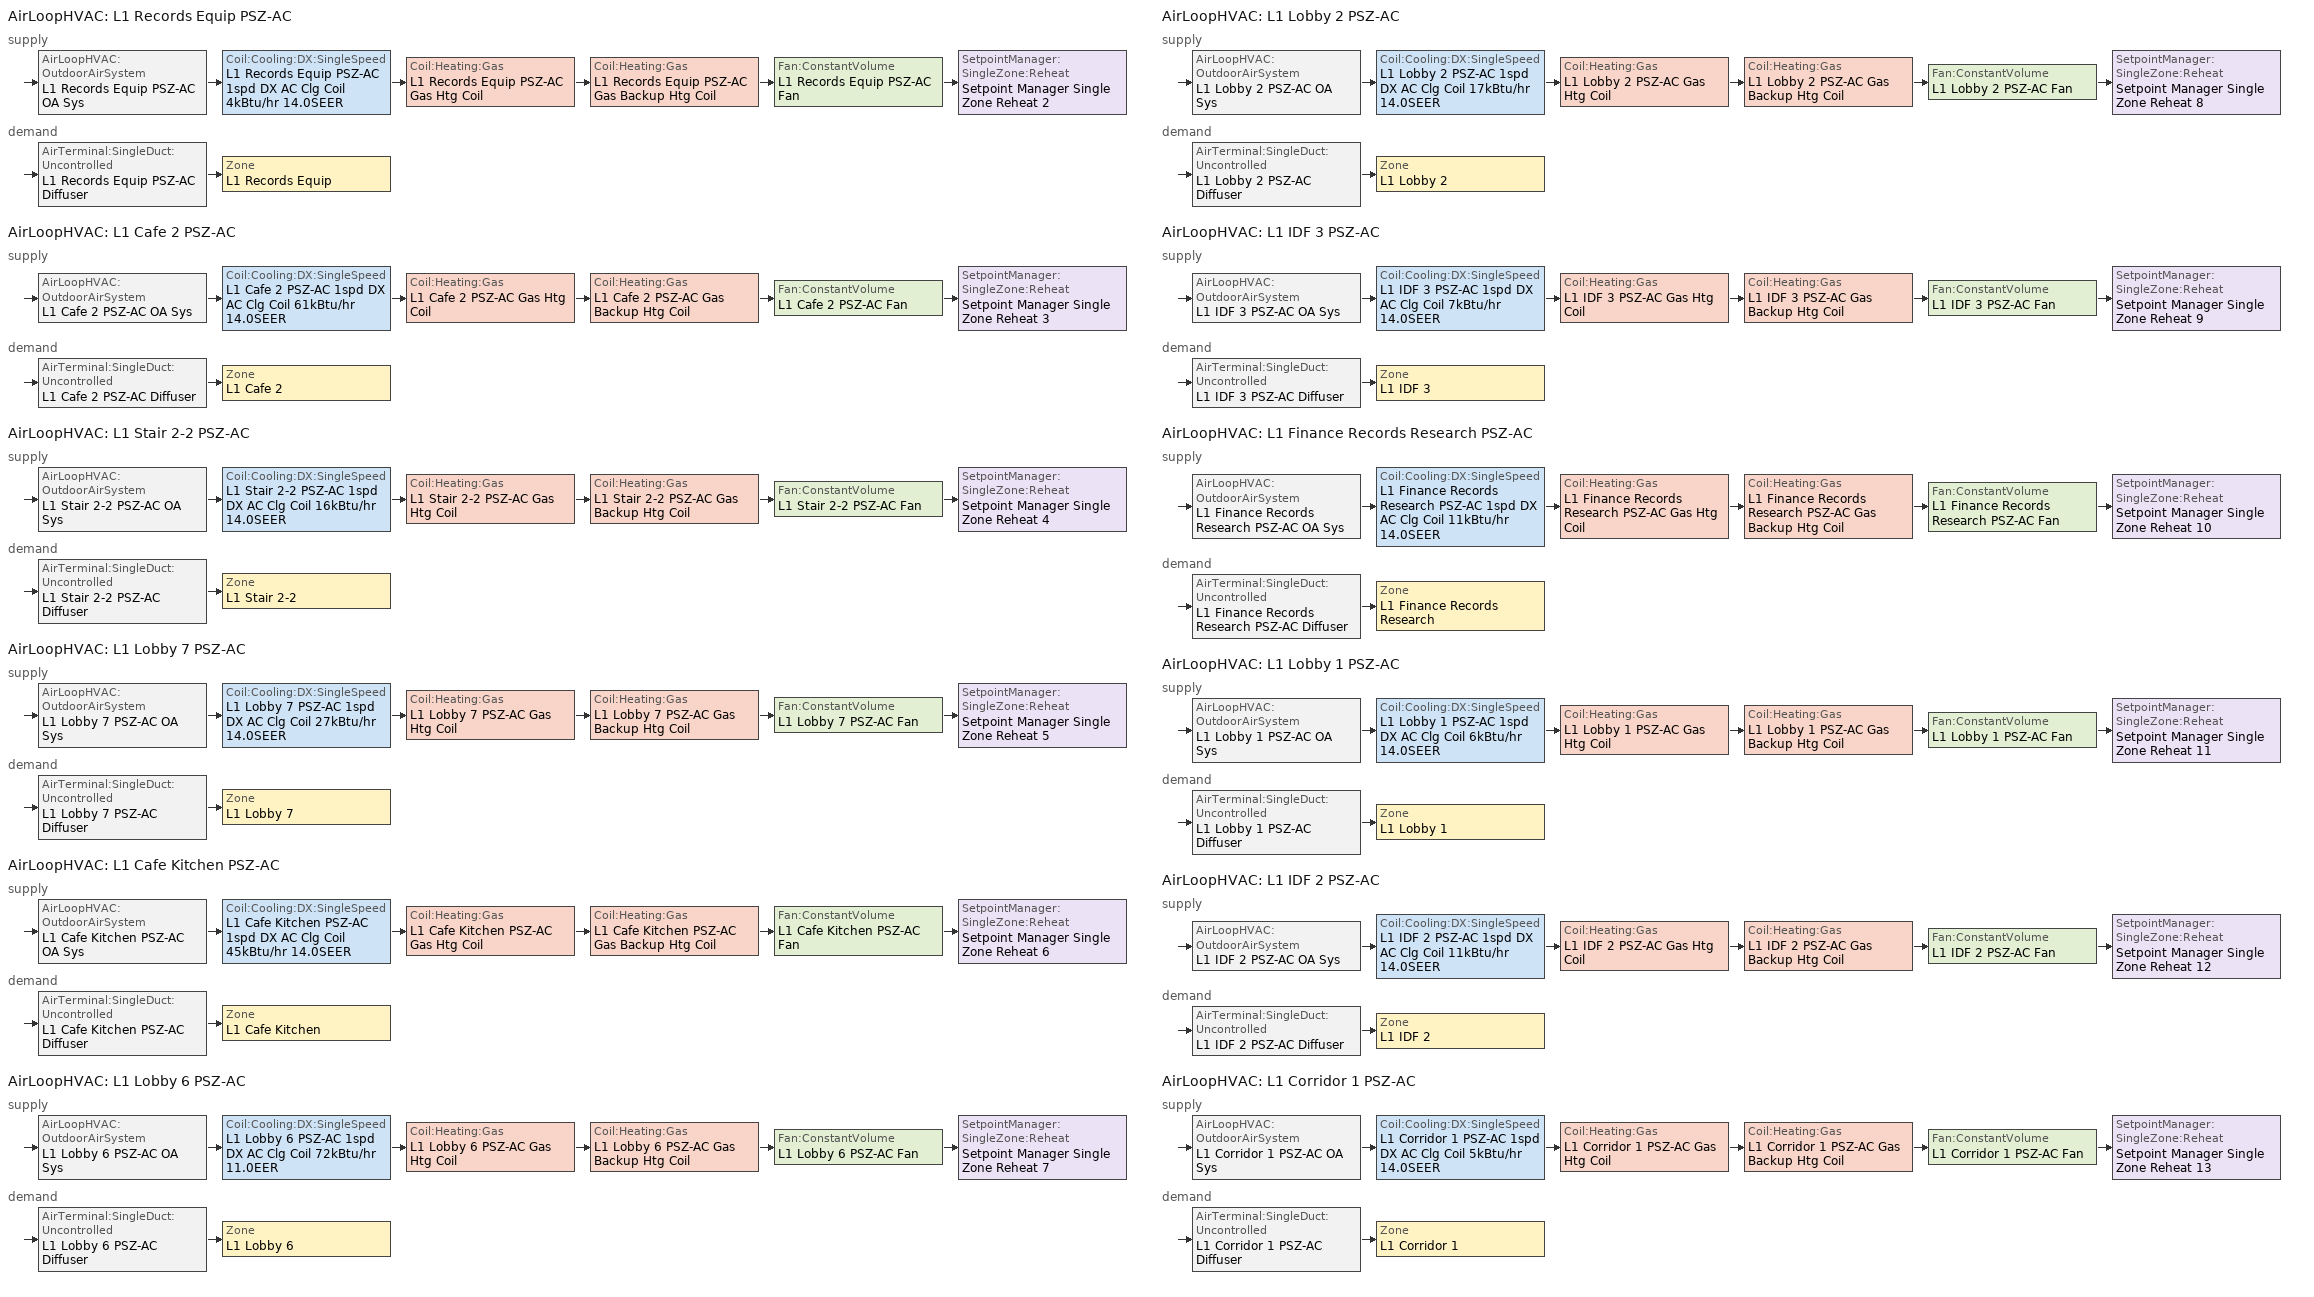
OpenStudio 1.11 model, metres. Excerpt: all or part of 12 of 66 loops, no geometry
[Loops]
AirLoopHVAC 'L1 Records Equip PSZ-AC'
 supply: AirLoopHVAC:OutdoorAirSystem 'L1 Records Equip PSZ-AC OA Sys' > Coil:Cooling:DX:SingleSpeed 'L1 Records Equip PSZ-AC 1spd DX AC Clg Coil 4kBtu/hr 14.0SEER' > Coil:Heating:Gas 'L1 Records Equip PSZ-AC Gas Htg Coil' > Coil:Heating:Gas 'L1 Records Equip PSZ-AC Gas Backup Htg Coil' > Fan:ConstantVolume 'L1 Records Equip PSZ-AC Fan' > SetpointManager:SingleZone:Reheat 'Setpoint Manager Single Zone Reheat 2'
 demand: AirTerminal:SingleDuct:Uncontrolled 'L1 Records Equip PSZ-AC Diffuser' > Zone 'L1 Records Equip'
AirLoopHVAC 'L1 Cafe 2 PSZ-AC'
 supply: AirLoopHVAC:OutdoorAirSystem 'L1 Cafe 2 PSZ-AC OA Sys' > Coil:Cooling:DX:SingleSpeed 'L1 Cafe 2 PSZ-AC 1spd DX AC Clg Coil 61kBtu/hr 14.0SEER' > Coil:Heating:Gas 'L1 Cafe 2 PSZ-AC Gas Htg Coil' > Coil:Heating:Gas 'L1 Cafe 2 PSZ-AC Gas Backup Htg Coil' > Fan:ConstantVolume 'L1 Cafe 2 PSZ-AC Fan' > SetpointManager:SingleZone:Reheat 'Setpoint Manager Single Zone Reheat 3'
 demand: AirTerminal:SingleDuct:Uncontrolled 'L1 Cafe 2 PSZ-AC Diffuser' > Zone 'L1 Cafe 2'
AirLoopHVAC 'L1 Stair 2-2 PSZ-AC'
 supply: AirLoopHVAC:OutdoorAirSystem 'L1 Stair 2-2 PSZ-AC OA Sys' > Coil:Cooling:DX:SingleSpeed 'L1 Stair 2-2 PSZ-AC 1spd DX AC Clg Coil 16kBtu/hr 14.0SEER' > Coil:Heating:Gas 'L1 Stair 2-2 PSZ-AC Gas Htg Coil' > Coil:Heating:Gas 'L1 Stair 2-2 PSZ-AC Gas Backup Htg Coil' > Fan:ConstantVolume 'L1 Stair 2-2 PSZ-AC Fan' > SetpointManager:SingleZone:Reheat 'Setpoint Manager Single Zone Reheat 4'
 demand: AirTerminal:SingleDuct:Uncontrolled 'L1 Stair 2-2 PSZ-AC Diffuser' > Zone 'L1 Stair 2-2'
AirLoopHVAC 'L1 Lobby 7 PSZ-AC'
 supply: AirLoopHVAC:OutdoorAirSystem 'L1 Lobby 7 PSZ-AC OA Sys' > Coil:Cooling:DX:SingleSpeed 'L1 Lobby 7 PSZ-AC 1spd DX AC Clg Coil 27kBtu/hr 14.0SEER' > Coil:Heating:Gas 'L1 Lobby 7 PSZ-AC Gas Htg Coil' > Coil:Heating:Gas 'L1 Lobby 7 PSZ-AC Gas Backup Htg Coil' > Fan:ConstantVolume 'L1 Lobby 7 PSZ-AC Fan' > SetpointManager:SingleZone:Reheat 'Setpoint Manager Single Zone Reheat 5'
 demand: AirTerminal:SingleDuct:Uncontrolled 'L1 Lobby 7 PSZ-AC Diffuser' > Zone 'L1 Lobby 7'
AirLoopHVAC 'L1 Cafe Kitchen PSZ-AC'
 supply: AirLoopHVAC:OutdoorAirSystem 'L1 Cafe Kitchen PSZ-AC OA Sys' > Coil:Cooling:DX:SingleSpeed 'L1 Cafe Kitchen PSZ-AC 1spd DX AC Clg Coil 45kBtu/hr 14.0SEER' > Coil:Heating:Gas 'L1 Cafe Kitchen PSZ-AC Gas Htg Coil' > Coil:Heating:Gas 'L1 Cafe Kitchen PSZ-AC Gas Backup Htg Coil' > Fan:ConstantVolume 'L1 Cafe Kitchen PSZ-AC Fan' > SetpointManager:SingleZone:Reheat 'Setpoint Manager Single Zone Reheat 6'
 demand: AirTerminal:SingleDuct:Uncontrolled 'L1 Cafe Kitchen PSZ-AC Diffuser' > Zone 'L1 Cafe Kitchen'
AirLoopHVAC 'L1 Lobby 6 PSZ-AC'
 supply: AirLoopHVAC:OutdoorAirSystem 'L1 Lobby 6 PSZ-AC OA Sys' > Coil:Cooling:DX:SingleSpeed 'L1 Lobby 6 PSZ-AC 1spd DX AC Clg Coil 72kBtu/hr 11.0EER' > Coil:Heating:Gas 'L1 Lobby 6 PSZ-AC Gas Htg Coil' > Coil:Heating:Gas 'L1 Lobby 6 PSZ-AC Gas Backup Htg Coil' > Fan:ConstantVolume 'L1 Lobby 6 PSZ-AC Fan' > SetpointManager:SingleZone:Reheat 'Setpoint Manager Single Zone Reheat 7'
 demand: AirTerminal:SingleDuct:Uncontrolled 'L1 Lobby 6 PSZ-AC Diffuser' > Zone 'L1 Lobby 6'
AirLoopHVAC 'L1 Lobby 2 PSZ-AC'
 supply: AirLoopHVAC:OutdoorAirSystem 'L1 Lobby 2 PSZ-AC OA Sys' > Coil:Cooling:DX:SingleSpeed 'L1 Lobby 2 PSZ-AC 1spd DX AC Clg Coil 17kBtu/hr 14.0SEER' > Coil:Heating:Gas 'L1 Lobby 2 PSZ-AC Gas Htg Coil' > Coil:Heating:Gas 'L1 Lobby 2 PSZ-AC Gas Backup Htg Coil' > Fan:ConstantVolume 'L1 Lobby 2 PSZ-AC Fan' > SetpointManager:SingleZone:Reheat 'Setpoint Manager Single Zone Reheat 8'
 demand: AirTerminal:SingleDuct:Uncontrolled 'L1 Lobby 2 PSZ-AC Diffuser' > Zone 'L1 Lobby 2'
AirLoopHVAC 'L1 IDF 3 PSZ-AC'
 supply: AirLoopHVAC:OutdoorAirSystem 'L1 IDF 3 PSZ-AC OA Sys' > Coil:Cooling:DX:SingleSpeed 'L1 IDF 3 PSZ-AC 1spd DX AC Clg Coil 7kBtu/hr 14.0SEER' > Coil:Heating:Gas 'L1 IDF 3 PSZ-AC Gas Htg Coil' > Coil:Heating:Gas 'L1 IDF 3 PSZ-AC Gas Backup Htg Coil' > Fan:ConstantVolume 'L1 IDF 3 PSZ-AC Fan' > SetpointManager:SingleZone:Reheat 'Setpoint Manager Single Zone Reheat 9'
 demand: AirTerminal:SingleDuct:Uncontrolled 'L1 IDF 3 PSZ-AC Diffuser' > Zone 'L1 IDF 3'
AirLoopHVAC 'L1 Finance Records Research PSZ-AC'
 supply: AirLoopHVAC:OutdoorAirSystem 'L1 Finance Records Research PSZ-AC OA Sys' > Coil:Cooling:DX:SingleSpeed 'L1 Finance Records Research PSZ-AC 1spd DX AC Clg Coil 11kBtu/hr 14.0SEER' > Coil:Heating:Gas 'L1 Finance Records Research PSZ-AC Gas Htg Coil' > Coil:Heating:Gas 'L1 Finance Records Research PSZ-AC Gas Backup Htg Coil' > Fan:ConstantVolume 'L1 Finance Records Research PSZ-AC Fan' > SetpointManager:SingleZone:Reheat 'Setpoint Manager Single Zone Reheat 10'
 demand: AirTerminal:SingleDuct:Uncontrolled 'L1 Finance Records Research PSZ-AC Diffuser' > Zone 'L1 Finance Records Research'
AirLoopHVAC 'L1 Lobby 1 PSZ-AC'
 supply: AirLoopHVAC:OutdoorAirSystem 'L1 Lobby 1 PSZ-AC OA Sys' > Coil:Cooling:DX:SingleSpeed 'L1 Lobby 1 PSZ-AC 1spd DX AC Clg Coil 6kBtu/hr 14.0SEER' > Coil:Heating:Gas 'L1 Lobby 1 PSZ-AC Gas Htg Coil' > Coil:Heating:Gas 'L1 Lobby 1 PSZ-AC Gas Backup Htg Coil' > Fan:ConstantVolume 'L1 Lobby 1 PSZ-AC Fan' > SetpointManager:SingleZone:Reheat 'Setpoint Manager Single Zone Reheat 11'
 demand: AirTerminal:SingleDuct:Uncontrolled 'L1 Lobby 1 PSZ-AC Diffuser' > Zone 'L1 Lobby 1'
AirLoopHVAC 'L1 IDF 2 PSZ-AC'
 supply: AirLoopHVAC:OutdoorAirSystem 'L1 IDF 2 PSZ-AC OA Sys' > Coil:Cooling:DX:SingleSpeed 'L1 IDF 2 PSZ-AC 1spd DX AC Clg Coil 11kBtu/hr 14.0SEER' > Coil:Heating:Gas 'L1 IDF 2 PSZ-AC Gas Htg Coil' > Coil:Heating:Gas 'L1 IDF 2 PSZ-AC Gas Backup Htg Coil' > Fan:ConstantVolume 'L1 IDF 2 PSZ-AC Fan' > SetpointManager:SingleZone:Reheat 'Setpoint Manager Single Zone Reheat 12'
 demand: AirTerminal:SingleDuct:Uncontrolled 'L1 IDF 2 PSZ-AC Diffuser' > Zone 'L1 IDF 2'
AirLoopHVAC 'L1 Corridor 1 PSZ-AC'
 supply: AirLoopHVAC:OutdoorAirSystem 'L1 Corridor 1 PSZ-AC OA Sys' > Coil:Cooling:DX:SingleSpeed 'L1 Corridor 1 PSZ-AC 1spd DX AC Clg Coil 5kBtu/hr 14.0SEER' > Coil:Heating:Gas 'L1 Corridor 1 PSZ-AC Gas Htg Coil' > Coil:Heating:Gas 'L1 Corridor 1 PSZ-AC Gas Backup Htg Coil' > Fan:ConstantVolume 'L1 Corridor 1 PSZ-AC Fan' > SetpointManager:SingleZone:Reheat 'Setpoint Manager Single Zone Reheat 13'
 demand: AirTerminal:SingleDuct:Uncontrolled 'L1 Corridor 1 PSZ-AC Diffuser' > Zone 'L1 Corridor 1'
[Sizing:Zone] Zone Cooling Design Supply Air Temperature Input Method=SupplyAirTemperature; Zone Cooling Design Supply Air Temperature {C}=12.8; Zone Cooling Design Supply Air Temperature Difference {deltaC}=11.11; Zone Heating Design Supply Air Temperature Input Method=SupplyAirTemperature; Zone Heating Design Supply Air Temperature {C}=40; Zone Heating Design Supply Air Temperature Difference {deltaC}=11.11; Zone Cooling Design Supply Air Humidity Ratio {kg-H2O/kg-air}=0.0085; Zone Heating Design Supply Air Humidity Ratio {kg-H2O/kg-air}=0.008; Cooling Design Air Flow Method=DesignDay; Heating Design Air Flow Method=DesignDay; Account for Dedicated Outdoor Air System=No; Dedicated Outdoor Air System Control Strategy=NeutralSupplyAir; Dedicated Outdoor Air Low Setpoint Temperature for Design {C}=Autosize; Dedicated Outdoor Air High Setpoint Temperature for Design {C}=Autosize
L1 Finance Records Research; L1 Lobby 1; L1 IDF 2; L1 Cafe Kitchen; L1 Lobby 6; L1 Cafe 2; L1 Lobby 2; L1 IDF 3; L1 Records Equip; L1 Corridor 1; L1 Stair 2-2; L1 Lobby 7
[Zone equipment]
L1 Finance Records Research: L1 Finance Records Research PSZ-AC Diffuser
L1 Lobby 1: L1 Lobby 1 PSZ-AC Diffuser
L1 IDF 2: L1 IDF 2 PSZ-AC Diffuser
L1 Cafe Kitchen: L1 Cafe Kitchen PSZ-AC Diffuser
L1 Lobby 6: L1 Lobby 6 PSZ-AC Diffuser
L1 Cafe 2: L1 Cafe 2 PSZ-AC Diffuser
L1 Lobby 2: L1 Lobby 2 PSZ-AC Diffuser
L1 IDF 3: L1 IDF 3 PSZ-AC Diffuser
L1 Records Equip: L1 Records Equip PSZ-AC Diffuser
L1 Corridor 1: L1 Corridor 1 PSZ-AC Diffuser
L1 Stair 2-2: L1 Stair 2-2 PSZ-AC Diffuser
L1 Lobby 7: L1 Lobby 7 PSZ-AC Diffuser
[AirLoopHVAC] Design Supply Air Flow Rate {m3/s}=AutoSize
Name | Availability Schedule | Availability Manager
L1 Records Equip PSZ-AC | Always On Discrete | Availability Manager Night Cycle 4
L1 Cafe 2 PSZ-AC | L1 Cafe 2 PSZ-AC Occ Sch | Availability Manager Night Cycle 5
L1 Stair 2-2 PSZ-AC | L1 Stair 2-2 PSZ-AC Occ Sch | Availability Manager Night Cycle 6
L1 Lobby 7 PSZ-AC | L1 Lobby 7 PSZ-AC Occ Sch | Availability Manager Night Cycle 7
L1 Cafe Kitchen PSZ-AC | L1 Cafe Kitchen PSZ-AC Occ Sch | Availability Manager Night Cycle 8
L1 Lobby 6 PSZ-AC | L1 Lobby 6 PSZ-AC Occ Sch | Availability Manager Night Cycle 9
L1 Lobby 2 PSZ-AC | L1 Lobby 2 PSZ-AC Occ Sch | Availability Manager Night Cycle 10
L1 IDF 3 PSZ-AC | Always On Discrete | Availability Manager Night Cycle 11
L1 Finance Records Research PSZ-AC | Always On Discrete | Availability Manager Night Cycle 12
L1 Lobby 1 PSZ-AC | Always On Discrete | Availability Manager Night Cycle 13
L1 IDF 2 PSZ-AC | Always On Discrete | Availability Manager Night Cycle 14
L1 Corridor 1 PSZ-AC | Always On Discrete | Availability Manager Night Cycle 15
[Sizing:System] Type of Load to Size On=Sensible; Design Outdoor Air Flow Rate {m3/s}=Autosize; Minimum System Air Flow Ratio=1; Preheat Design Temperature {C}=7; Preheat Design Humidity Ratio {kg-H2O/kg-Air}=0.008; Precool Design Temperature {C}=12.8; Precool Design Humidity Ratio {kg-H2O/kg-Air}=0.008; Central Cooling Design Supply Air Temperature {C}=12.8; Central Heating Design Supply Air Temperature {C}=40; Sizing Option=Coincident; 100% Outdoor Air in Cooling=No; 100% Outdoor Air in Heating=No; Central Cooling Design Supply Air Humidity Ratio {kg-H2O/kg-Air}=0.0085; Central Heating Design Supply Air Humidity Ratio {kg-H2O/kg-Air}=0.008; Cooling Design Air Flow Method=DesignDay; Cooling Design Air Flow Rate {m3/s}=0; Heating Design Air Flow Method=DesignDay; Heating Design Air Flow Rate {m3/s}=0; System Outdoor Air Method=ZoneSum; Zone Maximum Outdoor Air Fraction=1; Cooling Supply Air Flow Rate Per Floor Area {m3/s-m2}=0.00996765; Cooling Fraction of Autosized Cooling Supply Air Flow Rate=1; Cooling Supply Air Flow Rate Per Unit Cooling Capacity {m3/s-W}=3.94755e-05; Heating Supply Air Flow Rate Per Floor Area {m3/s-m2}=0.00996765; Heating Fraction of Autosized Heating Supply Air Flow Rate=1; Heating Fraction of Autosized Cooling Supply Air Flow Rate=1; Heating Supply Air Flow Rate Per Unit Heating Capacity {m3/s-W}=3.15882e-05; Cooling Design Capacity Method=CoolingDesignCapacity; Cooling Design Capacity {W}=autosize; Cooling Design Capacity Per Floor Area {W/m2}=234.7; Fraction of Autosized Cooling Design Capacity=1; Heating Design Capacity Method=HeatingDesignCapacity; Heating Design Capacity {W}=autosize; Heating Design Capacity Per Floor Area {W/m2}=157; Fraction of Autosized Heating Design Capacity=1; Central Cooling Capacity Control Method=OnOff
L1 Records Equip PSZ-AC; L1 Cafe 2 PSZ-AC; L1 Stair 2-2 PSZ-AC; L1 Lobby 7 PSZ-AC; L1 Cafe Kitchen PSZ-AC; L1 Lobby 6 PSZ-AC; L1 Lobby 2 PSZ-AC; L1 IDF 3 PSZ-AC; L1 Finance Records Research PSZ-AC; L1 Lobby 1 PSZ-AC; L1 IDF 2 PSZ-AC; L1 Corridor 1 PSZ-AC
[Controller:OutdoorAir] Minimum Outdoor Air Flow Rate {m3/s}=Autosize; Maximum Outdoor Air Flow Rate {m3/s}=Autosize; Economizer Control Type=NoEconomizer; Economizer Control Action Type=ModulateFlow; Economizer Maximum Limit Dry-Bulb Temperature {C}=23.8889; Economizer Maximum Limit Enthalpy {J/kg}=64000; Economizer Minimum Limit Dry-Bulb Temperature {C}=-100; Lockout Type=NoLockout; Minimum Limit Type=FixedMinimum; Minimum Outdoor Air Schedule=Always On Discrete; High Humidity Control=No; Heat Recovery Bypass Control Type=BypassWhenOAFlowGreaterThanMinimum
Name | Controller Mechanical Ventilation
L1 Records Equip PSZ-AC OA Sys Controller | Controller Mechanical Ventilation 2
L1 Cafe 2 PSZ-AC OA Sys Controller | Controller Mechanical Ventilation 3
L1 Stair 2-2 PSZ-AC OA Sys Controller | Controller Mechanical Ventilation 4
L1 Lobby 7 PSZ-AC OA Sys Controller | Controller Mechanical Ventilation 5
L1 Cafe Kitchen PSZ-AC OA Sys Controller | Controller Mechanical Ventilation 6
L1 Lobby 6 PSZ-AC OA Sys Controller | Controller Mechanical Ventilation 7
L1 Lobby 2 PSZ-AC OA Sys Controller | Controller Mechanical Ventilation 8
L1 IDF 3 PSZ-AC OA Sys Controller | Controller Mechanical Ventilation 9
L1 Finance Records Research PSZ-AC OA Sys Controller | Controller Mechanical Ventilation 10
L1 Lobby 1 PSZ-AC OA Sys Controller | Controller Mechanical Ventilation 11
L1 IDF 2 PSZ-AC OA Sys Controller | Controller Mechanical Ventilation 12
L1 Corridor 1 PSZ-AC OA Sys Controller | Controller Mechanical Ventilation 13
[Controller:MechanicalVentilation] Availability Schedule=Always On Discrete; System Outdoor Air Method=ZoneSum
Controller Mechanical Ventilation 2; Controller Mechanical Ventilation 3; Controller Mechanical Ventilation 4; Controller Mechanical Ventilation 5; Controller Mechanical Ventilation 6; Controller Mechanical Ventilation 7; Controller Mechanical Ventilation 8; Controller Mechanical Ventilation 9; Controller Mechanical Ventilation 10; Controller Mechanical Ventilation 11; Controller Mechanical Ventilation 12; Controller Mechanical Ventilation 13
[AirLoopHVAC:OutdoorAirSystem]
Name | Controller
L1 Records Equip PSZ-AC OA Sys | L1 Records Equip PSZ-AC OA Sys Controller
L1 Cafe 2 PSZ-AC OA Sys | L1 Cafe 2 PSZ-AC OA Sys Controller
L1 Stair 2-2 PSZ-AC OA Sys | L1 Stair 2-2 PSZ-AC OA Sys Controller
L1 Lobby 7 PSZ-AC OA Sys | L1 Lobby 7 PSZ-AC OA Sys Controller
L1 Cafe Kitchen PSZ-AC OA Sys | L1 Cafe Kitchen PSZ-AC OA Sys Controller
L1 Lobby 6 PSZ-AC OA Sys | L1 Lobby 6 PSZ-AC OA Sys Controller
L1 Lobby 2 PSZ-AC OA Sys | L1 Lobby 2 PSZ-AC OA Sys Controller
L1 IDF 3 PSZ-AC OA Sys | L1 IDF 3 PSZ-AC OA Sys Controller
L1 Finance Records Research PSZ-AC OA Sys | L1 Finance Records Research PSZ-AC OA Sys Controller
L1 Lobby 1 PSZ-AC OA Sys | L1 Lobby 1 PSZ-AC OA Sys Controller
L1 IDF 2 PSZ-AC OA Sys | L1 IDF 2 PSZ-AC OA Sys Controller
L1 Corridor 1 PSZ-AC OA Sys | L1 Corridor 1 PSZ-AC OA Sys Controller
[AvailabilityManager:NightCycle] Control Type=CycleOnAny; Thermostat Tolerance {deltaC}=1; Cycling Run Time {s}=3600
Availability Manager Night Cycle 4; Availability Manager Night Cycle 5; Availability Manager Night Cycle 6; Availability Manager Night Cycle 7; Availability Manager Night Cycle 8; Availability Manager Night Cycle 9; Availability Manager Night Cycle 10; Availability Manager Night Cycle 11; Availability Manager Night Cycle 12; Availability Manager Night Cycle 13; Availability Manager Night Cycle 14; Availability Manager Night Cycle 15
[SetpointManager:SingleZone:Reheat] Minimum Supply Air Temperature {C}=10; Maximum Supply Air Temperature {C}=50
Name | Control Zone
Setpoint Manager Single Zone Reheat 2 | L1 Records Equip
Setpoint Manager Single Zone Reheat 3 | L1 Cafe 2
Setpoint Manager Single Zone Reheat 4 | L1 Stair 2-2
Setpoint Manager Single Zone Reheat 5 | L1 Lobby 7
Setpoint Manager Single Zone Reheat 6 | L1 Cafe Kitchen
Setpoint Manager Single Zone Reheat 7 | L1 Lobby 6
Setpoint Manager Single Zone Reheat 8 | L1 Lobby 2
Setpoint Manager Single Zone Reheat 9 | L1 IDF 3
Setpoint Manager Single Zone Reheat 10 | L1 Finance Records Research
Setpoint Manager Single Zone Reheat 11 | L1 Lobby 1
Setpoint Manager Single Zone Reheat 12 | L1 IDF 2
Setpoint Manager Single Zone Reheat 13 | L1 Corridor 1
[Fan:ConstantVolume] Availability Schedule=Always On Discrete; Pressure Rise {Pa}=891.506; Maximum Flow Rate {m3/s}=AutoSize
Name | Fan Efficiency | Motor Efficiency
L1 Records Equip PSZ-AC Fan; L1 Stair 2-2 PSZ-AC Fan; L1 Lobby 7 PSZ-AC Fan; L1 Lobby 2 PSZ-AC Fan; L1 IDF 3 PSZ-AC Fan; L1 Finance Records Research PSZ-AC Fan; L1 Lobby 1 PSZ-AC Fan; L1 IDF 2 PSZ-AC Fan; L1 Corridor 1 PSZ-AC Fan | 0.42 | 0.7
L1 Cafe 2 PSZ-AC Fan; L1 Cafe Kitchen PSZ-AC Fan; L1 Lobby 6 PSZ-AC Fan | 0.519 | 0.865
[Coil:Heating:Gas] Availability Schedule=Always On Discrete; Gas Burner Efficiency=0.8; Nominal Capacity {W}=AutoSize; Parasitic Electric Load {W}=0; Parasitic Gas Load {W}=0
L1 Records Equip PSZ-AC Gas Htg Coil; L1 Records Equip PSZ-AC Gas Backup Htg Coil; L1 Cafe 2 PSZ-AC Gas Htg Coil; L1 Cafe 2 PSZ-AC Gas Backup Htg Coil; L1 Stair 2-2 PSZ-AC Gas Htg Coil; L1 Stair 2-2 PSZ-AC Gas Backup Htg Coil; L1 Lobby 7 PSZ-AC Gas Htg Coil; L1 Lobby 7 PSZ-AC Gas Backup Htg Coil; L1 Cafe Kitchen PSZ-AC Gas Htg Coil; L1 Cafe Kitchen PSZ-AC Gas Backup Htg Coil; L1 Lobby 6 PSZ-AC Gas Htg Coil; L1 Lobby 6 PSZ-AC Gas Backup Htg Coil; L1 Lobby 2 PSZ-AC Gas Htg Coil; L1 Lobby 2 PSZ-AC Gas Backup Htg Coil; L1 IDF 3 PSZ-AC Gas Htg Coil; L1 IDF 3 PSZ-AC Gas Backup Htg Coil; L1 Finance Records Research PSZ-AC Gas Htg Coil; L1 Finance Records Research PSZ-AC Gas Backup Htg Coil; L1 Lobby 1 PSZ-AC Gas Htg Coil; L1 Lobby 1 PSZ-AC Gas Backup Htg Coil; L1 IDF 2 PSZ-AC Gas Htg Coil; L1 IDF 2 PSZ-AC Gas Backup Htg Coil; L1 Corridor 1 PSZ-AC Gas Htg Coil; L1 Corridor 1 PSZ-AC Gas Backup Htg Coil
[Coil:Cooling:DX:SingleSpeed] Availability Schedule=Always On Discrete; Rated Total Cooling Capacity {W}=autosize; Rated Sensible Heat Ratio=autosize; Rated Air Flow Rate {m3/s}=autosize; Rated Evaporator Fan Power Per Volume Flow Rate {W/(m3/s)}=773.3; Condenser Type=AirCooled; Evaporative Condenser Effectiveness=0; Evaporative Condenser Air Flow Rate {m3/s}=Autosize; Evaporative Condenser Pump Rated Power Consumption {W}=Autosize; Crankcase Heater Capacity {W}=0; Maximum Outdoor Dry-Bulb Temperature for Crankcase Heater Operation {C}=0; Basin Heater Capacity {W/K}=0; Basin Heater Setpoint Temperature {C}=10
Name | Rated COP {W/W} | Total Cooling Capacity Function of Temperature Curve | Total Cooling Capacity Function of Flow Fraction Curve | Energy Input Ratio Function of Temperature Curve | Energy Input Ratio Function of Flow Fraction Curve | Part Load Fraction Correlation Curve
L1 Records Equip PSZ-AC 1spd DX AC Clg Coil 4kBtu/hr 14.0SEER | 4.11713 | CoilClgDXQRatio_fTwbToadbSI 11 | CoilClgDXDblQRatio_fCFMRatio 11 | CoilClgDXSEER13EER11EIRRatio_fTwbToadbSI 9 | CoilClgDXDblEIRRatio_fCFMRatio 11 | CoilClgDXSEEREIRRatio_fQFrac 9
L1 Cafe 2 PSZ-AC 1spd DX AC Clg Coil 61kBtu/hr 14.0SEER | 4.11713 | CoilClgDXQRatio_fTwbToadbSI 1 | CoilClgDXDblQRatio_fCFMRatio 1 | CoilClgDXSEER13EER11EIRRatio_fTwbToadbSI | CoilClgDXDblEIRRatio_fCFMRatio 1 | CoilClgDXSEEREIRRatio_fQFrac
L1 Stair 2-2 PSZ-AC 1spd DX AC Clg Coil 16kBtu/hr 14.0SEER | 4.11713 | CoilClgDXQRatio_fTwbToadbSI 12 | CoilClgDXDblQRatio_fCFMRatio 12 | CoilClgDXSEER13EER11EIRRatio_fTwbToadbSI 10 | CoilClgDXDblEIRRatio_fCFMRatio 12 | CoilClgDXSEEREIRRatio_fQFrac 10
L1 Lobby 7 PSZ-AC 1spd DX AC Clg Coil 27kBtu/hr 14.0SEER | 4.11713 | CoilClgDXQRatio_fTwbToadbSI 10 | CoilClgDXDblQRatio_fCFMRatio 10 | CoilClgDXSEER13EER11EIRRatio_fTwbToadbSI 8 | CoilClgDXDblEIRRatio_fCFMRatio 10 | CoilClgDXSEEREIRRatio_fQFrac 8
L1 Cafe Kitchen PSZ-AC 1spd DX AC Clg Coil 45kBtu/hr 14.0SEER | 4.11713 | CoilClgDXQRatio_fTwbToadbSI 2 | CoilClgDXDblQRatio_fCFMRatio 2 | CoilClgDXSEER13EER11EIRRatio_fTwbToadbSI 1 | CoilClgDXDblEIRRatio_fCFMRatio 2 | CoilClgDXSEEREIRRatio_fQFrac 1
L1 Lobby 6 PSZ-AC 1spd DX AC Clg Coil 72kBtu/hr 11.0EER | 3.79883 | CoilClgDXQRatio_fTwbToadbSI 9 | CoilClgDXDblQRatio_fCFMRatio 9 | CoilClgDXEIRRatio_fTwbToadbSI 1 | CoilClgDXDblEIRRatio_fCFMRatio 9 | CoilClgDXEIRRatio_fQFrac 1
L1 Lobby 2 PSZ-AC 1spd DX AC Clg Coil 17kBtu/hr 14.0SEER | 4.11713 | CoilClgDXQRatio_fTwbToadbSI 8 | CoilClgDXDblQRatio_fCFMRatio 8 | CoilClgDXSEER13EER11EIRRatio_fTwbToadbSI 7 | CoilClgDXDblEIRRatio_fCFMRatio 8 | CoilClgDXSEEREIRRatio_fQFrac 7
L1 IDF 3 PSZ-AC 1spd DX AC Clg Coil 7kBtu/hr 14.0SEER | 4.11713 | CoilClgDXQRatio_fTwbToadbSI 6 | CoilClgDXDblQRatio_fCFMRatio 6 | CoilClgDXSEER13EER11EIRRatio_fTwbToadbSI 5 | CoilClgDXDblEIRRatio_fCFMRatio 6 | CoilClgDXSEEREIRRatio_fQFrac 5
L1 Finance Records Research PSZ-AC 1spd DX AC Clg Coil 11kBtu/hr 14.0SEER | 4.11713 | CoilClgDXQRatio_fTwbToadbSI 4 | CoilClgDXDblQRatio_fCFMRatio 4 | CoilClgDXSEER13EER11EIRRatio_fTwbToadbSI 3 | CoilClgDXDblEIRRatio_fCFMRatio 4 | CoilClgDXSEEREIRRatio_fQFrac 3
L1 Lobby 1 PSZ-AC 1spd DX AC Clg Coil 6kBtu/hr 14.0SEER | 4.11713 | CoilClgDXQRatio_fTwbToadbSI 7 | CoilClgDXDblQRatio_fCFMRatio 7 | CoilClgDXSEER13EER11EIRRatio_fTwbToadbSI 6 | CoilClgDXDblEIRRatio_fCFMRatio 7 | CoilClgDXSEEREIRRatio_fQFrac 6
L1 IDF 2 PSZ-AC 1spd DX AC Clg Coil 11kBtu/hr 14.0SEER | 4.11713 | CoilClgDXQRatio_fTwbToadbSI 5 | CoilClgDXDblQRatio_fCFMRatio 5 | CoilClgDXSEER13EER11EIRRatio_fTwbToadbSI 4 | CoilClgDXDblEIRRatio_fCFMRatio 5 | CoilClgDXSEEREIRRatio_fQFrac 4
L1 Corridor 1 PSZ-AC 1spd DX AC Clg Coil 5kBtu/hr 14.0SEER | 4.11713 | CoilClgDXQRatio_fTwbToadbSI 3 | CoilClgDXDblQRatio_fCFMRatio 3 | CoilClgDXSEER13EER11EIRRatio_fTwbToadbSI 2 | CoilClgDXDblEIRRatio_fCFMRatio 3 | CoilClgDXSEEREIRRatio_fQFrac 2
[AirTerminal:SingleDuct:Uncontrolled] Availability Schedule=Always On Discrete; Maximum Air Flow Rate {m3/s}=AutoSize
L1 Records Equip PSZ-AC Diffuser; L1 Cafe 2 PSZ-AC Diffuser; L1 Stair 2-2 PSZ-AC Diffuser; L1 Lobby 7 PSZ-AC Diffuser; L1 Cafe Kitchen PSZ-AC Diffuser; L1 Lobby 6 PSZ-AC Diffuser; L1 Lobby 2 PSZ-AC Diffuser; L1 IDF 3 PSZ-AC Diffuser; L1 Finance Records Research PSZ-AC Diffuser; L1 Lobby 1 PSZ-AC Diffuser; L1 IDF 2 PSZ-AC Diffuser; L1 Corridor 1 PSZ-AC Diffuser
[Schedule:Ruleset]
Name | Default Day Schedule | Summer Design Day Schedule | Winter Design Day Schedule
L1 Cafe 2 PSZ-AC Occ Sch | L1 Cafe 2 PSZ-AC Occ Sch Default | L1 Cafe 2 PSZ-AC Occ Sch Summer Design Day | L1 Cafe 2 PSZ-AC Occ Sch Winter Design Day
L1 Cafe Kitchen PSZ-AC Occ Sch | L1 Cafe Kitchen PSZ-AC Occ Sch Default | L1 Cafe Kitchen PSZ-AC Occ Sch Summer Design Day | L1 Cafe Kitchen PSZ-AC Occ Sch Winter Design Day
L1 Lobby 2 PSZ-AC Occ Sch | L1 Lobby 2 PSZ-AC Occ Sch Default | L1 Lobby 2 PSZ-AC Occ Sch Summer Design Day | L1 Lobby 2 PSZ-AC Occ Sch Winter Design Day
L1 Lobby 6 PSZ-AC Occ Sch | L1 Lobby 6 PSZ-AC Occ Sch Default | L1 Lobby 6 PSZ-AC Occ Sch Summer Design Day | L1 Lobby 6 PSZ-AC Occ Sch Winter Design Day
L1 Lobby 7 PSZ-AC Occ Sch | L1 Lobby 7 PSZ-AC Occ Sch Default | L1 Lobby 7 PSZ-AC Occ Sch Summer Design Day | L1 Lobby 7 PSZ-AC Occ Sch Winter Design Day
L1 Stair 2-2 PSZ-AC Occ Sch | L1 Stair 2-2 PSZ-AC Occ Sch Default | L1 Stair 2-2 PSZ-AC Occ Sch Summer Design Day | L1 Stair 2-2 PSZ-AC Occ Sch Winter Design Day
[Schedule:Day]
L1 Cafe 2 PSZ-AC Occ Sch Default; L1 Cafe 2 PSZ-AC Occ Sch Winter Design Day; L1 Cafe 2 PSZ-AC Occ Sch Summer Design Day; L1 Cafe Kitchen PSZ-AC Occ Sch Default; L1 Cafe Kitchen PSZ-AC Occ Sch Winter Design Day; L1 Cafe Kitchen PSZ-AC Occ Sch Summer Design Day; L1 Lobby 2 PSZ-AC Occ Sch Default; L1 Lobby 2 PSZ-AC Occ Sch Winter Design Day; L1 Lobby 2 PSZ-AC Occ Sch Summer Design Day; L1 Lobby 6 PSZ-AC Occ Sch Default; L1 Lobby 6 PSZ-AC Occ Sch Winter Design Day; L1 Lobby 6 PSZ-AC Occ Sch Summer Design Day; L1 Lobby 7 PSZ-AC Occ Sch Default; L1 Lobby 7 PSZ-AC Occ Sch Winter Design Day; L1 Lobby 7 PSZ-AC Occ Sch Summer Design Day; L1 Stair 2-2 PSZ-AC Occ Sch Default; L1 Stair 2-2 PSZ-AC Occ Sch Winter Design Day; L1 Stair 2-2 PSZ-AC Occ Sch Summer Design Day: 24, 0, 1
L1 Cafe 2 PSZ-AC Occ Sch Monday; L1 Cafe 2 PSZ-AC Occ Sch Tuesday; L1 Cafe 2 PSZ-AC Occ Sch Wednesday; L1 Cafe 2 PSZ-AC Occ Sch Thursday; L1 Cafe 2 PSZ-AC Occ Sch Friday; L1 Cafe Kitchen PSZ-AC Occ Sch Monday; L1 Cafe Kitchen PSZ-AC Occ Sch Tuesday; L1 Cafe Kitchen PSZ-AC Occ Sch Wednesday; L1 Cafe Kitchen PSZ-AC Occ Sch Thursday; L1 Cafe Kitchen PSZ-AC Occ Sch Friday: 7, 0, 0, 24, 0, 1
L1 Cafe 2 PSZ-AC Occ Sch Saturday; L1 Cafe 2 PSZ-AC Occ Sch Sunday; L1 Cafe Kitchen PSZ-AC Occ Sch Saturday; L1 Cafe Kitchen PSZ-AC Occ Sch Sunday; L1 Lobby 2 PSZ-AC Occ Sch Saturday; L1 Lobby 2 PSZ-AC Occ Sch Sunday; L1 Lobby 6 PSZ-AC Occ Sch Saturday; L1 Lobby 6 PSZ-AC Occ Sch Sunday; L1 Lobby 7 PSZ-AC Occ Sch Saturday; L1 Lobby 7 PSZ-AC Occ Sch Sunday; L1 Stair 2-2 PSZ-AC Occ Sch Monday; L1 Stair 2-2 PSZ-AC Occ Sch Tuesday; L1 Stair 2-2 PSZ-AC Occ Sch Wednesday; L1 Stair 2-2 PSZ-AC Occ Sch Thursday; L1 Stair 2-2 PSZ-AC Occ Sch Friday; L1 Stair 2-2 PSZ-AC Occ Sch Saturday; L1 Stair 2-2 PSZ-AC Occ Sch Sunday: 24, 0, 0
L1 Lobby 2 PSZ-AC Occ Sch Monday; L1 Lobby 2 PSZ-AC Occ Sch Tuesday; L1 Lobby 2 PSZ-AC Occ Sch Wednesday; L1 Lobby 2 PSZ-AC Occ Sch Thursday; L1 Lobby 2 PSZ-AC Occ Sch Friday; L1 Lobby 6 PSZ-AC Occ Sch Monday; L1 Lobby 6 PSZ-AC Occ Sch Tuesday; L1 Lobby 6 PSZ-AC Occ Sch Wednesday; L1 Lobby 6 PSZ-AC Occ Sch Thursday; L1 Lobby 6 PSZ-AC Occ Sch Friday; L1 Lobby 7 PSZ-AC Occ Sch Monday; L1 Lobby 7 PSZ-AC Occ Sch Tuesday; L1 Lobby 7 PSZ-AC Occ Sch Wednesday; L1 Lobby 7 PSZ-AC Occ Sch Thursday; L1 Lobby 7 PSZ-AC Occ Sch Friday: 7, 0, 0, 18, 0, 1, 24, 0, 0
[Schedule:Rule] Date Specification Type=DateRange; Start Month=1; Start Day=1; End Month=12
Name | Schedule Ruleset | Rule Order | Day Schedule | Apply Monday | End Day | Apply Tuesday | Apply Wednesday | Apply Thursday | Apply Friday | Apply Saturday | Apply Sunday
L1 Cafe 2 PSZ-AC Occ Sch Monday Rule | L1 Cafe 2 PSZ-AC Occ Sch | 6 | L1 Cafe 2 PSZ-AC Occ Sch Monday | Yes | 25
L1 Cafe 2 PSZ-AC Occ Sch Tuesday Rule | L1 Cafe 2 PSZ-AC Occ Sch | 5 | L1 Cafe 2 PSZ-AC Occ Sch Tuesday |  | 26 | Yes
L1 Cafe 2 PSZ-AC Occ Sch Wednesday Rule | L1 Cafe 2 PSZ-AC Occ Sch | 4 | L1 Cafe 2 PSZ-AC Occ Sch Wednesday |  | 27 |  | Yes
L1 Cafe 2 PSZ-AC Occ Sch Thursday Rule | L1 Cafe 2 PSZ-AC Occ Sch | 3 | L1 Cafe 2 PSZ-AC Occ Sch Thursday |  | 28 |  |  | Yes
L1 Cafe 2 PSZ-AC Occ Sch Friday Rule | L1 Cafe 2 PSZ-AC Occ Sch | 2 | L1 Cafe 2 PSZ-AC Occ Sch Friday |  | 29 |  |  |  | Yes
L1 Cafe 2 PSZ-AC Occ Sch Saturday Rule | L1 Cafe 2 PSZ-AC Occ Sch | 1 | L1 Cafe 2 PSZ-AC Occ Sch Saturday |  | 30 |  |  |  |  | Yes
L1 Cafe 2 PSZ-AC Occ Sch Sunday Rule | L1 Cafe 2 PSZ-AC Occ Sch | 0 | L1 Cafe 2 PSZ-AC Occ Sch Sunday |  | 31 |  |  |  |  |  | Yes
L1 Cafe Kitchen PSZ-AC Occ Sch Monday Rule | L1 Cafe Kitchen PSZ-AC Occ Sch | 6 | L1 Cafe Kitchen PSZ-AC Occ Sch Monday | Yes | 25
L1 Cafe Kitchen PSZ-AC Occ Sch Tuesday Rule | L1 Cafe Kitchen PSZ-AC Occ Sch | 5 | L1 Cafe Kitchen PSZ-AC Occ Sch Tuesday |  | 26 | Yes
L1 Cafe Kitchen PSZ-AC Occ Sch Wednesday Rule | L1 Cafe Kitchen PSZ-AC Occ Sch | 4 | L1 Cafe Kitchen PSZ-AC Occ Sch Wednesday |  | 27 |  | Yes
L1 Cafe Kitchen PSZ-AC Occ Sch Thursday Rule | L1 Cafe Kitchen PSZ-AC Occ Sch | 3 | L1 Cafe Kitchen PSZ-AC Occ Sch Thursday |  | 28 |  |  | Yes
L1 Cafe Kitchen PSZ-AC Occ Sch Friday Rule | L1 Cafe Kitchen PSZ-AC Occ Sch | 2 | L1 Cafe Kitchen PSZ-AC Occ Sch Friday |  | 29 |  |  |  | Yes
L1 Cafe Kitchen PSZ-AC Occ Sch Saturday Rule | L1 Cafe Kitchen PSZ-AC Occ Sch | 1 | L1 Cafe Kitchen PSZ-AC Occ Sch Saturday |  | 30 |  |  |  |  | Yes
L1 Cafe Kitchen PSZ-AC Occ Sch Sunday Rule | L1 Cafe Kitchen PSZ-AC Occ Sch | 0 | L1 Cafe Kitchen PSZ-AC Occ Sch Sunday |  | 31 |  |  |  |  |  | Yes
L1 Lobby 2 PSZ-AC Occ Sch Monday Rule | L1 Lobby 2 PSZ-AC Occ Sch | 6 | L1 Lobby 2 PSZ-AC Occ Sch Monday | Yes | 25
L1 Lobby 2 PSZ-AC Occ Sch Tuesday Rule | L1 Lobby 2 PSZ-AC Occ Sch | 5 | L1 Lobby 2 PSZ-AC Occ Sch Tuesday |  | 26 | Yes
L1 Lobby 2 PSZ-AC Occ Sch Wednesday Rule | L1 Lobby 2 PSZ-AC Occ Sch | 4 | L1 Lobby 2 PSZ-AC Occ Sch Wednesday |  | 27 |  | Yes
L1 Lobby 2 PSZ-AC Occ Sch Thursday Rule | L1 Lobby 2 PSZ-AC Occ Sch | 3 | L1 Lobby 2 PSZ-AC Occ Sch Thursday |  | 28 |  |  | Yes
L1 Lobby 2 PSZ-AC Occ Sch Friday Rule | L1 Lobby 2 PSZ-AC Occ Sch | 2 | L1 Lobby 2 PSZ-AC Occ Sch Friday |  | 29 |  |  |  | Yes
L1 Lobby 2 PSZ-AC Occ Sch Saturday Rule | L1 Lobby 2 PSZ-AC Occ Sch | 1 | L1 Lobby 2 PSZ-AC Occ Sch Saturday |  | 30 |  |  |  |  | Yes
L1 Lobby 2 PSZ-AC Occ Sch Sunday Rule | L1 Lobby 2 PSZ-AC Occ Sch | 0 | L1 Lobby 2 PSZ-AC Occ Sch Sunday |  | 31 |  |  |  |  |  | Yes
L1 Lobby 6 PSZ-AC Occ Sch Monday Rule | L1 Lobby 6 PSZ-AC Occ Sch | 6 | L1 Lobby 6 PSZ-AC Occ Sch Monday | Yes | 25
L1 Lobby 6 PSZ-AC Occ Sch Tuesday Rule | L1 Lobby 6 PSZ-AC Occ Sch | 5 | L1 Lobby 6 PSZ-AC Occ Sch Tuesday |  | 26 | Yes
L1 Lobby 6 PSZ-AC Occ Sch Wednesday Rule | L1 Lobby 6 PSZ-AC Occ Sch | 4 | L1 Lobby 6 PSZ-AC Occ Sch Wednesday |  | 27 |  | Yes
L1 Lobby 6 PSZ-AC Occ Sch Thursday Rule | L1 Lobby 6 PSZ-AC Occ Sch | 3 | L1 Lobby 6 PSZ-AC Occ Sch Thursday |  | 28 |  |  | Yes
L1 Lobby 6 PSZ-AC Occ Sch Friday Rule | L1 Lobby 6 PSZ-AC Occ Sch | 2 | L1 Lobby 6 PSZ-AC Occ Sch Friday |  | 29 |  |  |  | Yes
L1 Lobby 6 PSZ-AC Occ Sch Saturday Rule | L1 Lobby 6 PSZ-AC Occ Sch | 1 | L1 Lobby 6 PSZ-AC Occ Sch Saturday |  | 30 |  |  |  |  | Yes
L1 Lobby 6 PSZ-AC Occ Sch Sunday Rule | L1 Lobby 6 PSZ-AC Occ Sch | 0 | L1 Lobby 6 PSZ-AC Occ Sch Sunday |  | 31 |  |  |  |  |  | Yes
L1 Lobby 7 PSZ-AC Occ Sch Monday Rule | L1 Lobby 7 PSZ-AC Occ Sch | 6 | L1 Lobby 7 PSZ-AC Occ Sch Monday | Yes | 25
L1 Lobby 7 PSZ-AC Occ Sch Tuesday Rule | L1 Lobby 7 PSZ-AC Occ Sch | 5 | L1 Lobby 7 PSZ-AC Occ Sch Tuesday |  | 26 | Yes
L1 Lobby 7 PSZ-AC Occ Sch Wednesday Rule | L1 Lobby 7 PSZ-AC Occ Sch | 4 | L1 Lobby 7 PSZ-AC Occ Sch Wednesday |  | 27 |  | Yes
L1 Lobby 7 PSZ-AC Occ Sch Thursday Rule | L1 Lobby 7 PSZ-AC Occ Sch | 3 | L1 Lobby 7 PSZ-AC Occ Sch Thursday |  | 28 |  |  | Yes
L1 Lobby 7 PSZ-AC Occ Sch Friday Rule | L1 Lobby 7 PSZ-AC Occ Sch | 2 | L1 Lobby 7 PSZ-AC Occ Sch Friday |  | 29 |  |  |  | Yes
L1 Lobby 7 PSZ-AC Occ Sch Saturday Rule | L1 Lobby 7 PSZ-AC Occ Sch | 1 | L1 Lobby 7 PSZ-AC Occ Sch Saturday |  | 30 |  |  |  |  | Yes
L1 Lobby 7 PSZ-AC Occ Sch Sunday Rule | L1 Lobby 7 PSZ-AC Occ Sch | 0 | L1 Lobby 7 PSZ-AC Occ Sch Sunday |  | 31 |  |  |  |  |  | Yes
L1 Stair 2-2 PSZ-AC Occ Sch Monday Rule | L1 Stair 2-2 PSZ-AC Occ Sch | 6 | L1 Stair 2-2 PSZ-AC Occ Sch Monday | Yes | 25
L1 Stair 2-2 PSZ-AC Occ Sch Tuesday Rule | L1 Stair 2-2 PSZ-AC Occ Sch | 5 | L1 Stair 2-2 PSZ-AC Occ Sch Tuesday |  | 26 | Yes
L1 Stair 2-2 PSZ-AC Occ Sch Wednesday Rule | L1 Stair 2-2 PSZ-AC Occ Sch | 4 | L1 Stair 2-2 PSZ-AC Occ Sch Wednesday |  | 27 |  | Yes
L1 Stair 2-2 PSZ-AC Occ Sch Thursday Rule | L1 Stair 2-2 PSZ-AC Occ Sch | 3 | L1 Stair 2-2 PSZ-AC Occ Sch Thursday |  | 28 |  |  | Yes
L1 Stair 2-2 PSZ-AC Occ Sch Friday Rule | L1 Stair 2-2 PSZ-AC Occ Sch | 2 | L1 Stair 2-2 PSZ-AC Occ Sch Friday |  | 29 |  |  |  | Yes
L1 Stair 2-2 PSZ-AC Occ Sch Saturday Rule | L1 Stair 2-2 PSZ-AC Occ Sch | 1 | L1 Stair 2-2 PSZ-AC Occ Sch Saturday |  | 30 |  |  |  |  | Yes
L1 Stair 2-2 PSZ-AC Occ Sch Sunday Rule | L1 Stair 2-2 PSZ-AC Occ Sch | 0 | L1 Stair 2-2 PSZ-AC Occ Sch Sunday |  | 31 |  |  |  |  |  | Yes
[Curve:Biquadratic] Minimum Value of x=13.89; Maximum Value of x=25; Minimum Value of y=23.89; Maximum Value of y=46.11
Name | Coefficient1 Constant | Coefficient2 x | Coefficient3 x**2 | Coefficient4 y | Coefficient5 y**2 | Coefficient6 x*y | Minimum Curve Output | Maximum Curve Output
CoilClgDXQRatio_fTwbToadbSI 1; CoilClgDXQRatio_fTwbToadbSI 2; CoilClgDXQRatio_fTwbToadbSI 3; CoilClgDXQRatio_fTwbToadbSI 4; CoilClgDXQRatio_fTwbToadbSI 5; CoilClgDXQRatio_fTwbToadbSI 6; CoilClgDXQRatio_fTwbToadbSI 7; CoilClgDXQRatio_fTwbToadbSI 8; CoilClgDXQRatio_fTwbToadbSI 9; CoilClgDXQRatio_fTwbToadbSI 10; CoilClgDXQRatio_fTwbToadbSI 11; CoilClgDXQRatio_fTwbToadbSI 12 | 0.86779 | 0.014245 | 0.000554 | -0.007569 | 3.2e-005 | -0.000191 | 0.77 | 1.29
CoilClgDXSEER13EER11EIRRatio_fTwbToadbSI; CoilClgDXSEER13EER11EIRRatio_fTwbToadbSI 1; CoilClgDXSEER13EER11EIRRatio_fTwbToadbSI 2; CoilClgDXSEER13EER11EIRRatio_fTwbToadbSI 3; CoilClgDXSEER13EER11EIRRatio_fTwbToadbSI 4; CoilClgDXSEER13EER11EIRRatio_fTwbToadbSI 5; CoilClgDXSEER13EER11EIRRatio_fTwbToadbSI 6; CoilClgDXSEER13EER11EIRRatio_fTwbToadbSI 7; CoilClgDXSEER13EER11EIRRatio_fTwbToadbSI 8; CoilClgDXSEER13EER11EIRRatio_fTwbToadbSI 9; CoilClgDXSEER13EER11EIRRatio_fTwbToadbSI 10 | -0.199992 | -0.035686 | 0.000787 | 0.074834 | -0.000516 | -0.000573 | 0.55 | 1.44
CoilClgDXEIRRatio_fTwbToadbSI 1 | 0.116709 | 0.028458 | -0.000411 | 0.021422 | 0.000162 | -0.00068 | 0.77 | 1.33
[Schedule:Constant]
Always On Discrete: Value=1
[Curve:Cubic]
Name | Coefficient1 Constant | Coefficient2 x | Coefficient3 x**2 | Coefficient4 x**3 | Minimum Value of x | Maximum Value of x | Minimum Curve Output | Maximum Curve Output
CoilClgDXDblQRatio_fCFMRatio 1; CoilClgDXDblQRatio_fCFMRatio 2; CoilClgDXDblQRatio_fCFMRatio 3; CoilClgDXDblQRatio_fCFMRatio 4; CoilClgDXDblQRatio_fCFMRatio 5; CoilClgDXDblQRatio_fCFMRatio 6; CoilClgDXDblQRatio_fCFMRatio 7; CoilClgDXDblQRatio_fCFMRatio 8; CoilClgDXDblQRatio_fCFMRatio 9; CoilClgDXDblQRatio_fCFMRatio 10; CoilClgDXDblQRatio_fCFMRatio 11; CoilClgDXDblQRatio_fCFMRatio 12 | 0.472786 | 1.243342 | -1.03871 | 0.322578 | -100 | 100 | 0.47
CoilClgDXDblEIRRatio_fCFMRatio 1; CoilClgDXDblEIRRatio_fCFMRatio 2; CoilClgDXDblEIRRatio_fCFMRatio 3; CoilClgDXDblEIRRatio_fCFMRatio 4; CoilClgDXDblEIRRatio_fCFMRatio 5; CoilClgDXDblEIRRatio_fCFMRatio 6; CoilClgDXDblEIRRatio_fCFMRatio 7; CoilClgDXDblEIRRatio_fCFMRatio 8; CoilClgDXDblEIRRatio_fCFMRatio 9; CoilClgDXDblEIRRatio_fCFMRatio 10; CoilClgDXDblEIRRatio_fCFMRatio 11; CoilClgDXDblEIRRatio_fCFMRatio 12 | 1.007948 | 0.345441 | -0.692289 | 0.338899 | 0 | 1
CoilClgDXSEEREIRRatio_fQFrac; CoilClgDXSEEREIRRatio_fQFrac 1; CoilClgDXSEEREIRRatio_fQFrac 2; CoilClgDXSEEREIRRatio_fQFrac 3; CoilClgDXSEEREIRRatio_fQFrac 4; CoilClgDXSEEREIRRatio_fQFrac 5; CoilClgDXSEEREIRRatio_fQFrac 6; CoilClgDXSEEREIRRatio_fQFrac 7; CoilClgDXSEEREIRRatio_fQFrac 8; CoilClgDXSEEREIRRatio_fQFrac 9; CoilClgDXSEEREIRRatio_fQFrac 10 | 1 | 0 | 0 | 0 | 0.7 | 1 | 1 | 1
CoilClgDXEIRRatio_fQFrac 1 | 0 | 5.1091 | -8.5515 | 4.4744 | 0.7 | 1 | 0.92 | 1
